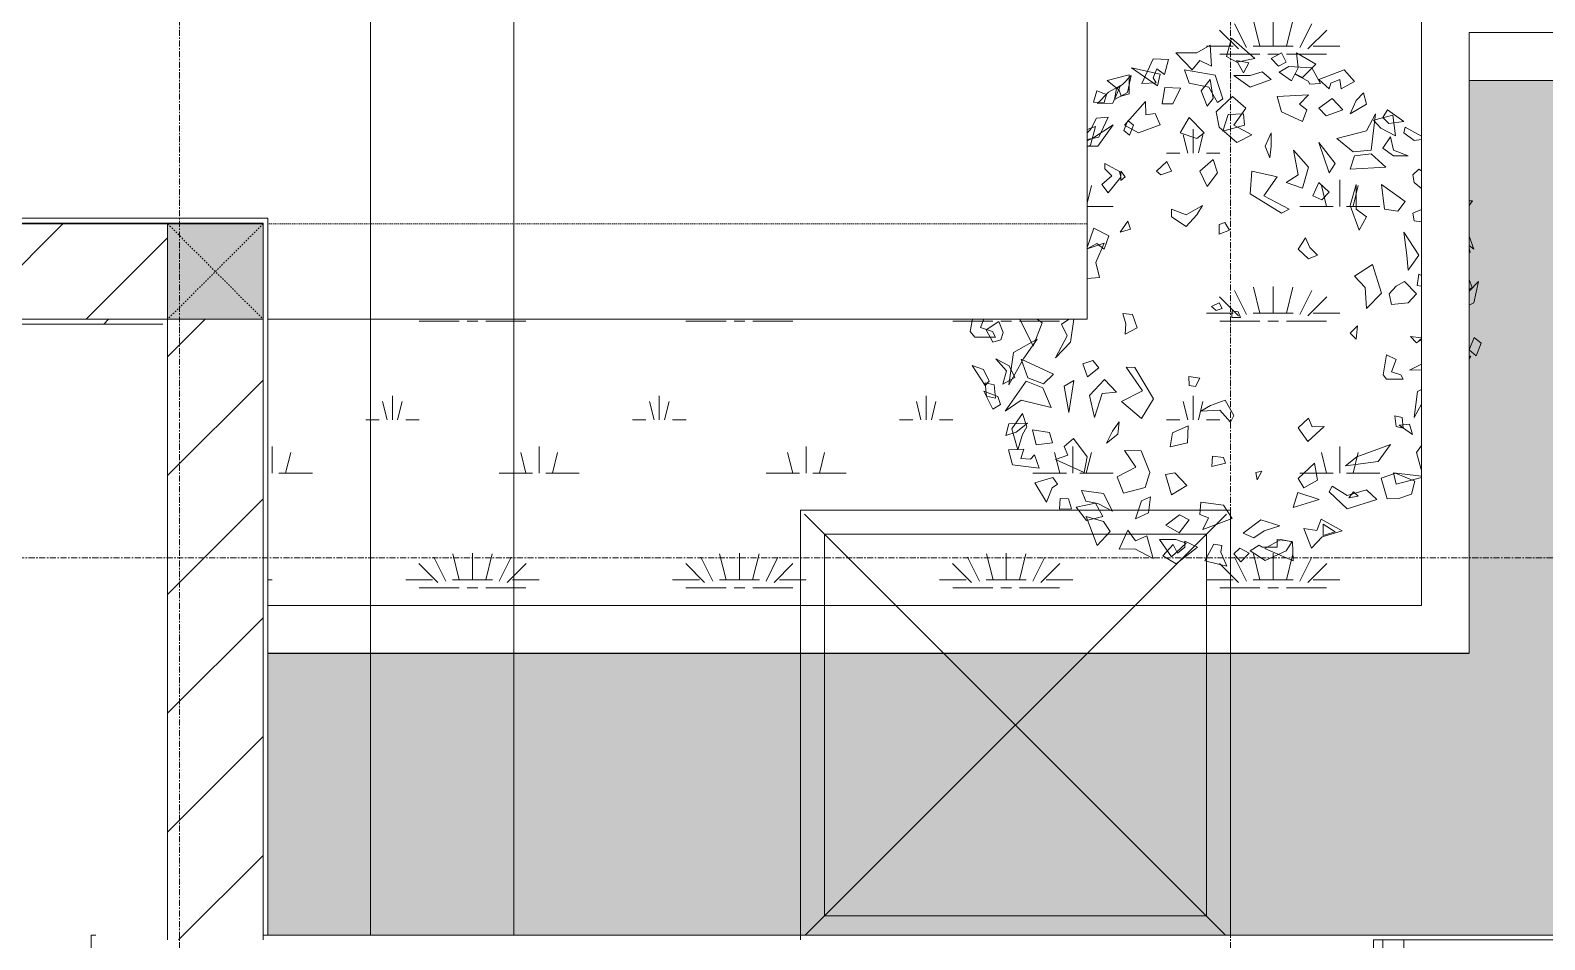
# Model space of a CAD drawing. Header units: millimetres. Extents: x 5357 to 259384, y -16348 to 109893.
# Drawn here: x 52440 to 55611, y 44537 to 46442 of the extents above; entities that cross this region are included whole.
import ezdxf

# ---------------------------------------------------------------- set-up
doc = ezdxf.new("R2010")
doc.units = ezdxf.units.MM
for name, pattern in [('Dash', [6, 3, -3]), ('Grid Line', [22.225, 12.7, -3.175, 3.175, -3.175]), ('IMPORT-Overhead', [3.96875, 2.38125, -1.5875])]:
    doc.linetypes.add(name, pattern=pattern)
for name, color, linetype, lineweight in [('A-AREA-1', 30, 'IMPORT-Overhead', 9), ('A-DETL-GENF', 92, 'Continuous', 9), ('A-DOOR', 31, 'Continuous', 9), ('A-DOOR-FRAM', 31, 'Continuous', 9), ('A-FLOR', 192, 'Continuous', 9), ('A-FLOR-PATT', 8, 'Continuous', 9), ('A-GLAZ', 151, 'Continuous', 9), ('A-WALL', 113, 'Continuous', 9), ('A-WALL-3', 113, 'Continuous', 18), ('A-WALL-PATT', 111, 'Continuous', 9), ('G-IMPT', 8, 'Continuous', 9), ('I-WALL-3', 2, 'Continuous', 18), ('L-PLNT-1', 7, 'Continuous', 9), ('M-EQPM', 50, 'Continuous', 9), ('S-COLS', 52, 'Continuous', 9), ('S-COLS-1', 253, 'Continuous', 5), ('S-COLS-5', 52, 'Continuous', 18), ('S-COLS-6', 52, 'Dash', 9), ('S-COLS-HDLN', 52, 'Dash', 9), ('S-GRID-1', 1, 'Grid Line', 9)]:
    doc.layers.add(name, color=color, linetype=linetype, lineweight=lineweight)
pattern_1 = [(0, (167.64, 11.2), (558.8, 558.8), [83.82, -16.764, 22.352, -16.764, -419.1]), (0, (167.64, 11.2), (558.8, 558.8), [-139.7, 83.82, -335.28]), (0, (139.7, 27.94), (558.8, 558.8), [55.88, -41.91, 83.82, -41.91, -335.28]), (0, (139.7, 27.94), (558.8, 558.8), [-223.52, 55.88, -279.4]), (0, (335.3, 251.46), (558.8, 558.8), [69.85, -27.94, 69.85, -391.16]), (0, (55.9, 363.2), (558.8, 558.8), [27.94, -55.88, 27.94, -447.04]), (90, (111.76, 363.2), (-558.8, 558.8), [50.292, -508.508]), (90, (279.4, 27.94), (-558.8, 558.8), [55.88, -502.92]), (90, (419.1, 251.46), (-558.8, 558.8), [55.88, -502.92]), (45, (352.04, 22.35), (0, 558.7996), [55.88, -734.383]), (135, (206.76, 22.35), (-558.7996, 0), [55.88, -734.383]), (63.435, (335.28, 25.15), (-0.0005, 558.8001), [55.88, -1193.635]), (75.964, (307.34, 27.94), (-0.00237, 558.80038), [55.88, -2248.111]), (75.964, (447.04, 251.46), (-0.00237, 558.80038), [44.704, -2259.287]), (75.964, (122.94, 363.22), (-0.00237, 558.80038), [39.116, -2264.875]), (104.036, (251.46, 27.94), (0.00237, 558.80038), [55.88, -2248.111]), (104.036, (391.16, 251.46), (0.00237, 558.80038), [44.704, -2259.287]), (104.036, (100.58, 363.22), (0.00237, 558.80038), [39.116, -2264.875]), (116.565, (223.52, 25.15), (0.0005, 558.8001), [55.88, -1193.634])]
pattern_2 = [(45, (0, 0), (-124.4508, 124.4508), [])]
pattern_3 = [(45, (0, 0), (-116.6726, 116.6726), [])]

# ---------------------------------------------------------------- blocks, each defined once
blk = doc.blocks.new('1_FAMILY RVT - W01-WxH 1400x1400xmm-389822-TKCS_MB CẢNH QUAN CÂY XANH')
at = {"layer": 'A-GLAZ'}
for p, q in [((248.4, 172.39), (299.2, 197.79)), ((248.4, 172.39), (299.2, 146.99)), ((248.4, 172.39), (451.6, 172.39)), ((-700, 96.19), (-700, -103.81)), ((700, 96.19), (-700, 96.19)), ((-700, 96.19), (-636.5, 96.19)), ((-680.95, 96.19), (-680.95, 7.29)), ((-636.5, 96.19), (-22.225, 96.19)), ((-636.5, 96.19), (-636.5, 51.74)), ((-22.225, 7.29), (-22.225, 96.19)), ((-22.225, 96.19), (22.225, 96.19)), ((22.225, 96.19), (680.95, 96.19)), ((22.225, 96.19), (22.225, 7.29)), ((680.95, 96.19), (700, 96.19)), ((680.95, 96.19), (680.95, 7.29)), ((700, -103.81), (700, 96.19)), ((-636.5, 73.965), (-22.225, 73.965)), ((-636.5, 51.74), (-680.95, 51.74)), ((22.225, 51.74), (-22.225, 51.74)), ((636.5, 51.74), (636.5, 7.29)), ((680.95, 51.74), (636.5, 51.74)), ((-700, 7.29), (-680.95, 7.29)), ((-680.95, 7.29), (-22.225, 7.29)), ((-22.225, 7.29), (22.225, 7.29)), ((22.225, 29.515), (636.5, 29.515)), ((22.225, 7.29), (636.5, 7.29)), ((636.5, 7.29), (700, 7.29)), ((-700, -103.81), (700, -103.81))]:
    blk.add_line(p, q, dxfattribs=at)
blk = doc.blocks.new('CAY BACH TRINH - CAY BACH TRINH_dwg-V416-TKCS_MB CẢNH QUAN CÂY XANH')
at = {"layer": 'G-IMPT'}
for p, q in [((1250, 1107.6), (1144.4, 1165.6)), ((1568.4, 344.6), (1562.5, 375)), ((-937.3, 174), (-855.3, 180.8)), ((1562.5, 92.4), (1623.8, 155.5)), ((-1376.2, -94.9), (-1291, -267.3)), ((1250, -213.6), (1178.5, -205.3)), ((1250, -648.8), (1201.9, -735.1)), ((1250, -1118.7), (1066.5, -1096.3))]:
    blk.add_line(p, q, dxfattribs=at)
at = {"layer": 'G-IMPT', "flags": 128}
for points in [[(-356.8, 1653), (-249.5, 1540.6), (-200.8, 1603), (-122.8, 1565.5), (-132.6, 1703), (-220.3, 1653)], [(7, 1748.5), (-25.3, 1628), (42.9, 1590.5), (159.9, 1615.5)], [(-578.2, 1451.6), (-505.2, 1612.9), (-404, 1608.2), (-430.7, 1510.8), (-481.7, 1548.1), (-505.4, 1489), (-485.8, 1455.6)], [(120.6, 1587.3), (40, 1601.7), (85.5, 1521)], [(335.4, 1653), (267.1, 1615.5), (315.9, 1565.5), (364.6, 1590.5)], [(423.1, 1515.6), (442.6, 1553), (432.8, 1653), (559.6, 1578), (471.8, 1490.6)], [(-715, 1367.8), (-727.8, 1408.1), (-805.4, 1471.9), (-662.7, 1508.5), (-662.9, 1384.6)], [(-648.3, 1503.5), (-672.1, 1391.8), (-757.8, 1346.6), (-745.7, 1419.4), (-706.4, 1443.8)], [(-477.2, 1437.1), (-459.4, 1512.5), (-646.5, 1554.9)], [(-83.1, 1327.5), (-48.3, 1351.5), (-99.1, 1505.6), (-300.6, 1541.6), (-269.5, 1454.4), (-140, 1428.3)], [(23.4, 1503.1), (130.6, 1428.1), (267.1, 1478.1), (208.6, 1528.1), (130.6, 1503.1)], [(532.6, 1553.1), (589.5, 1452.2), (520.3, 1446.4), (508.9, 1466.6), (422.8, 1512.2), (399.4, 1468), (319.1, 1524.7), (382.8, 1561.7)], [(579.1, 1478.1), (744.8, 1540.6), (813, 1465.6), (725.3, 1415.6), (715.5, 1478.1), (657, 1453.1), (647.3, 1415.6)], [(-874.3, 1403), (-896, 1328.2), (-826.2, 1327.3), (-809.4, 1379.4)], [(-870.2, 1319.8), (-769.2, 1323), (-719.4, 1438), (-797.6, 1394.5)], [(-427.8, 1425.2), (-445.7, 1319), (-375.9, 1318.1), (-326.6, 1420.5)], [(-132.6, 1478.1), (-191, 1403.1), (-152, 1303.1), (-113.1, 1353.1)], [(871.5, 1390.6), (822.8, 1340.6), (783.8, 1253.1), (891, 1315.6)], [(-555.8, 1332.6), (-691.7, 1179), (-600.3, 1129), (-459.7, 1181.3), (-492, 1255), (-553, 1247.1)], [(13.7, 1365.6), (-93.6, 1265.6), (-74.1, 1165.6), (42.9, 1065.7), (140.4, 1115.7), (23.4, 1178.1), (101.4, 1290.6)], [(510.8, 1378.1), (306.1, 1365.6), (335.4, 1265.6), (471.8, 1203.1), (501.1, 1278.1), (452.3, 1315.6)], [(666.8, 1353.1), (579.1, 1290.6), (627.8, 1240.6), (735, 1278.1)], [(-697, 1144.7), (-671.1, 1210.2), (-634.5, 1179.5), (-660.3, 1114)], [(-269, 1228.1), (-327.5, 1128.2), (-220.3, 1090.7), (-171.5, 1128.2)], [(-49.8, 1140.2), (91.7, 1178.4), (86.5, 1251.9), (-14.5, 1248.7)], [(696, 1090.7), (891, 1140.6), (949.5, 1253.1), (920.2, 1015.7), (803.3, 1003.2)], [(1063.7, 1243.7), (1080, 1107.8), (985.3, 1158), (936.6, 1212)], [(1027.5, 1278.1), (998.2, 1228.1), (1037.2, 1190.6), (1134.7, 1203.1)], [(267.1, 1128.2), (228.1, 1040.7), (257.4, 965.7), (267.1, 1040.7)], [(1047, 1103.2), (998.2, 1028.2), (1066.5, 978.2), (1163.9, 978.2), (1066.5, 1015.7)], [(413.3, 1015.7), (442.6, 853.2), (364.6, 803.2), (471.8, 765.7), (510.8, 903.2)], [(647.3, 865.7), (579.1, 1065.7), (686.3, 928.2)], [(-840.2, 790.7), (-799.1, 735), (-717.6, 839), (-724.3, 876.4), (-820.8, 927.5), (-821, 893.7), (-775.2, 846.8)], [(-415.2, 940.7), (-483.5, 878.2), (-454.2, 853.2), (-386, 878.2)], [(-113.1, 953.2), (-200.8, 878.2), (-152, 778.2), (-83.8, 865.7)], [(813, 978.2), (783.8, 890.7), (1017.7, 903.2), (920.2, 990.7)], [(-717.4, 878.2), (-717.4, 815.7), (-688.2, 840.7)], [(140.4, 878.2), (130.6, 728.2), (335.4, 603.3), (384.1, 628.3), (218.4, 715.8), (306.1, 840.7)], [(579.1, 803.2), (540.1, 715.8), (598.5, 690.8), (647.3, 740.7)], [(822.8, 790.7), (783.8, 653.3), (842.2, 490.8), (891, 578.3), (822.8, 628.3)], [(988.5, 790.7), (1008, 628.3), (1095.7, 615.8), (1144.4, 678.3)], [(-220.3, 590.8), (-288.5, 515.8), (-386, 578.3), (-386, 628.3), (-288.5, 590.8), (-181.3, 653.3)], [(-720.6, 477.1), (-654.1, 498.5), (-671, 549.9)], [(-74.1, 528.3), (-35.1, 540.8), (-5.8, 490.8), (-74.1, 465.8)], [(491.3, 440.8), (442.6, 365.8), (510.8, 303.4), (569.3, 328.3), (520.6, 378.3)], [(1134.7, 478.3), (1232.2, 328.3), (1163.9, 228.4), (1154.2, 328.3)], [(813, 190.9), (881.2, 115.9), (891, -21.6), (988.5, 78.4), (930, 265.9)], [(1084.9, 124.6), (1139.5, 154.6), (1217.5, 74.7), (1162.9, 14.7), (1053.7, 4.7), (1038.1, 74.7)], [(-74.1, 15.9), (-122.8, -9.1), (-93.6, -34.1), (-54.6, -21.6)], [(-687.9, -190.5), (-609.7, -147.1), (-640.8, -59.9), (-704.2, -54.7), (-684.5, -121.6)], [(10.6, -79.5), (65.3, -80.2), (51.2, -44.4), (10.9, -37.2)], [(-1514.7, -106.5), (-1486.4, -178), (-1501.1, -226.8), (-1553.1, -241.7), (-1598.7, -161)], [(832.5, -134), (783.8, -184), (822.8, -221.5)], [(-1448.5, -521.4), (-1419.3, -309), (-1263.3, -221.5), (-1351, -346.5)], [(1562.9, -293), (1595.2, -211.1), (1641.1, -249.5), (1608.8, -331.4)], [(-1604.2, -525.7), (-1578, -497.1), (-1615, -421), (-1689.7, -395.6)], [(-1488.8, -516.1), (-1410.7, -472.6), (-1447.6, -396.5), (-1533.7, -350.9), (-1465.1, -429.6)], [(-1223.6, -515), (-1156.8, -451.4), (-1369.4, -353), (-1324.2, -475.9)], [(-935, -469.8), (-859.6, -410.8), (-899.6, -361.3), (-966, -382.7)], [(1084.9, -355.2), (1022.5, -325.2), (999.2, -455.2), (1022.5, -485.2), (1131.7, -485.2), (1116.1, -455.2), (1053.7, -435.2)], [(-1024.5, -493.1), (-1057.7, -701.8), (-1088.2, -530.1)], [(-887.9, -735.1), (-837.7, -577.9), (-745.4, -570.1), (-822.6, -486.9), (-921.4, -590.1)], [(-582.3, -741.3), (-503.5, -613.3), (-626, -407.1), (-680.8, -406.4), (-575.2, -561.2), (-711.2, -630.6)], [(-229.1, -532.3), (-269.4, -525.1), (-271.9, -467.3), (-199.9, -477.1)], [(-1553.4, -679.8), (-1504.2, -649.3), (-1521.1, -598), (-1613.1, -563.4)], [(-1546, -521.4), (-1536.3, -608.9), (-1594.7, -596.4), (-1604.5, -509)], [(-1172.8, -669.2), (-1368.5, -622.2), (-1472.8, -694.2), (-1335.9, -498), (-1226.6, -541.7)], [(-129.1, -655.9), (-33.7, -621.6), (23.2, -722.4), (-0.1, -766.6), (-68.8, -687.9), (-192.8, -692.9)], [(-1468.2, -852.2), (-1401.7, -830.8), (-1326.3, -771.7), (-1450.3, -776.8)], [(-1390, -946.3), (-1429, -808.9), (-1360.8, -708.9), (-1331.6, -796.4), (-1360.8, -846.4)], [(-811.2, -902.9), (-735.8, -843.8), (-726.6, -763.9), (-770.3, -825.6)], [(-393.4, -926.1), (-280.8, -900.9), (-277.1, -789.7), (-378.3, -835.1)], [(613.7, -794.5), (506.3, -893.2), (443.6, -803.5), (510.3, -739.8), (535.9, -795.8)], [(1123.9, -735.1), (1131.7, -805.1), (1084.9, -795.1), (1077.1, -725.2)], [(1192.8, -846.5), (1173.1, -779.5), (1103.9, -785.3)], [(-1269.7, -914.8), (-1162.9, -900.6), (-1182.6, -833.6), (-1294.9, -816.6)], [(-1143.5, -1009.9), (-956.8, -1094.6), (-935.8, -992.5), (-1027.2, -873.5), (-1088.2, -926), (-1062.6, -982)], [(-1250.6, -1066.3), (-1426.3, -1044), (-1451.5, -945.8), (-1350.6, -942.7), (-1371.2, -1002.5), (-1307.8, -1007.7), (-1281.7, -979.2)], [(-698.3, -1231.3), (-556.7, -1193.1), (-527.2, -1095.7), (-583.8, -952.6), (-693.4, -951.2), (-619.2, -1061.1), (-740.7, -1124)], [(-120.4, -1056.4), (-30.9, -1033.1), (-45.1, -997.3), (-117.1, -987.5)], [(1048.2, -911.4), (966.7, -1023.7), (753.1, -1052.1), (828.5, -993)], [(175.9, -1142.5), (205.1, -1087.3), (167.6, -1095.7)], [(549.8, -1033.8), (442.6, -1133.8), (481.6, -1196.3), (569.3, -1146.3)], [(-1130.3, -1172.4), (-1165.1, -1196.4), (-1203.2, -1289.3), (-1280.1, -1163.8), (-1161.7, -1127.5)], [(-384.1, -1242.1), (-285.7, -1181.1), (-362.9, -1097.8), (-423.5, -1108.1)], [(666.8, -1183.8), (647.3, -1221.3), (764.3, -1333.8), (959.2, -1271.3), (891, -1208.8), (764.3, -1246.3)], [(1103.3, -1265.7), (1025.5, -1266.9), (986.1, -1133), (1081.4, -1098.6), (1207.9, -1151.4), (1184.2, -1237.8)], [(-1117, -1334.9), (-1039.2, -1333.7), (-1058.9, -1266.7), (-1113.7, -1266)], [(-771.2, -1348.3), (-830.9, -1231.9), (-974.9, -1212.2), (-946.6, -1283.7), (-866, -1298.1)], [(-621.6, -1399.1), (-534.9, -1360.2), (-522.6, -1253.6), (-580.4, -1279.6)], [(411, -1323.5), (581.4, -1272.3), (440.5, -1226)], [(774.7, -1261.5), (835.3, -1251.1), (806.7, -1221.8)], [(-883.1, -1296.3), (-1009.9, -1321.3), (-941.6, -1408.7), (-834.4, -1383.7)], [(-871.5, -1572.9), (-786.6, -1481.5), (-829.3, -1416.5), (-944.4, -1383.9)], [(-335.9, -1490.6), (-270.5, -1405), (-331.8, -1371.6), (-423.2, -1439)], [(-179.5, -1468.6), (12.5, -1396.4), (-44.9, -1309.4), (-193.7, -1289.9), (-199.6, -1370.1), (-142, -1391.6)], [(-505.3, -1658.7), (-547.5, -1509.1), (-619.8, -1541.5), (-671.2, -1471.9), (-726.9, -1598), (-625.9, -1594.8)], [(323.1, -1444.6), (198.5, -1404.5), (82.8, -1492.4), (153.4, -1523), (220.6, -1476.1)], [(730.5, -1476.1), (595, -1400.1), (566.8, -1474.2), (481.2, -1461.3), (531, -1589.8), (600.1, -1516.2)], [(608.3, -1508.7), (686.3, -1483.7), (608.3, -1433.7)], [(-386, -1646.2), (-464, -1533.7), (-356.8, -1533.7), (-288.5, -1558.7)], [(-215.3, -1584.2), (-355.3, -1692.7), (-442.6, -1641.1), (-373.4, -1567.5), (-345.7, -1624.3), (-297.2, -1583.2), (-298.9, -1544.5)], [(-55.2, -1574.1), (-62.8, -1615.7), (-24.1, -1708.4), (-167.3, -1674), (-109.2, -1564.6)], [(228.1, -1671.2), (130.6, -1608.7), (189.1, -1571.2), (208.6, -1583.7), (306.1, -1583.7), (306.1, -1533.7), (403.6, -1546.2), (364.6, -1608.7)], [(411, -1674.4), (406.4, -1549.7), (330.2, -1533.9), (225.7, -1592.2)], [(69.1, -1679.7), (123.3, -1623.8), (62, -1590.4), (22.7, -1628.6)]]:
    blk.add_lwpolyline(points, close=True, dxfattribs=at)
for points in [[(-937.3, 1085.5), (-860, 1099.1), (-798.8, 1231), (-875.5, 1225), (-913, 1152.2), (-937.3, 1127.9)], [(-765.9, 1181.2), (-866.1, 1041.9), (-937.3, 1040.2)], [(-937.3, 1075.1), (-900.3, 1094), (-765.9, 1181.2)], [(-937.3, 1039.3), (-915.4, 1046.8), (-882.8, 1171), (-937.3, 1151.3)], [(1144.4, 1165.6), (1134.7, 1128.2), (1202.9, 1078.2), (1250, 1085.7)], [(1250, 763), (1202.9, 803.2), (1193.2, 853.2), (1232.2, 890.7), (1250, 879.3)], [(1250, 627.6), (1193.2, 603.3), (1202.9, 553.3), (1250, 545.7)], [(1562.5, 651.9), (1583.3, 683.9), (1562.5, 682.5)], [(-937.3, 378.1), (-892.9, 503.3), (-795.4, 453.3), (-824.7, 365.8), (-873.4, 403.3), (-937.3, 368.2)], [(-855.3, 180.8), (-880.5, 279), (-824.9, 405.1), (-937.3, 368.9)], [(1562.5, 391.8), (1592.8, 365.8), (1562.5, 451.4)], [(1250, 124), (1222.4, 128.4), (1232.2, 203.4), (1250, 194.8)], [(1562.5, 100.1), (1583.1, 115.9), (1562.5, 168.7)], [(1623.8, 155.5), (1594, 15.8), (1562.5, -0.8)], [(-1687.7, -92), (-1702, -171.5), (-1672.7, -209), (-1536.3, -209), (-1555.8, -171.5), (-1633.7, -146.5), (-1612.5, -92)], [(-1291, -267.3), (-1232.2, -114.6), (-1263.3, -92)], [(-1144.5, -344.8), (-1045.7, -241.5), (-1024.5, -92)], [(-1054.4, -92), (-1105.4, -125.1), (-1068.5, -201.2), (-1144.5, -344.8)], [(1178.5, -205.3), (1217.5, -245.3), (1250, -224.4)], [(1250, -226.4), (1232.2, -234), (1250, -217.4)], [(1250, -424), (1172.8, -425.9), (1250, -386.4)], [(1562.5, -350.7), (1573.3, -334), (1562.5, -336)], [(1201.9, -735.1), (1225.3, -565.2), (1250, -551.3)], [(1248.7, -1075.1), (1217.5, -965.1), (1250, -917.5)], [(1066.5, -1096.3), (1085.9, -1171.3), (1250, -1127)]]:
    blk.add_lwpolyline(points, dxfattribs=at)
blk = doc.blocks.new('CAY BACH TRINH - CAY BACH TRINH-V417-TKCS_MB CẢNH QUAN CÂY XANH')
at = {"xscale": 0.3200000000000001, "yscale": 0.3200000000000001, "zscale": 0.3200000000000001}
blk.add_blockref('CAY BACH TRINH - CAY BACH TRINH_dwg-V416-TKCS_MB CẢNH QUAN CÂY XANH', (0, 0), dxfattribs=at)
blk = doc.blocks.new('TKTC_NAP THAM BE NUOC NGAM_260130 - TKTC_XREF_260130_NAP THAM BE NUOC NGAM_dwg-4013458-TKCS_MB CẢNH QUAN CÂY XANH')
at = {"layer": 'G-IMPT'}
for p, q in [((-150009, 148879.7), (-150009, 140124.7)), ((-149709, 148879.7), (-149709, 140124.7)), ((-149100.7, 141006.3), (-148219, 140124.7)), ((-148217.4, 141006.3), (-149099, 140124.7))]:
    blk.add_line(p, q, dxfattribs=at)
at = {"layer": 'G-IMPT', "flags": 128}
blk.add_lwpolyline([(-148209, 140124.7), (-148209, 141014.7), (-149109, 141014.7), (-149109, 140124.7)], dxfattribs=at)
blk.add_lwpolyline([(-149059, 140164.7), (-148259, 140164.7), (-148259, 140964.7), (-149059, 140964.7)], close=True, dxfattribs=at)
blk = doc.blocks.new('TKTC_NAP THAM BE NUOC NGAM_260130 - NẮP THĂM BỂ NƯỚC NGẦM-2336355-TKCS_MB CẢNH QUAN CÂY XANH')
blk.add_blockref('TKTC_NAP THAM BE NUOC NGAM_260130 - TKTC_XREF_260130_NAP THAM BE NUOC NGAM_dwg-4013458-TKCS_MB CẢNH QUAN CÂY XANH', (150009, -139814.7))
blk = doc.blocks.new('FD_07 - DIG_01-1800x2200-CỬA ĐI 2 CÁNH 2-2150742-TKCS_MB CẢNH QUAN CÂY XANH')
at = {"layer": 'A-DETL-GENF'}
for p, q in [((-860, 960), (-860, 100)), ((-820, 960), (-860, 960)), ((-820, 100), (-820, 960)), ((820, 100), (820, 960)), ((820, 960), (860, 960)), ((860, 960), (860, 100)), ((-860, 100), (-820, 100)), ((860, 100), (820, 100)), ((-835, -960), (-835, -100)), ((-835, -100), (-795, -100)), ((-795, -100), (-795, -960)), ((835, -100), (795, -100)), ((795, -100), (795, -960)), ((835, -960), (835, -100)), ((-795, -960), (-835, -960)), ((795, -960), (835, -960))]:
    blk.add_line(p, q, dxfattribs=at)
for centre, start, end in [((-860, 100), 0, 87.3341), ((860, 100), 92.6659, 180), ((-835, -100), 272.6659, 360), ((835, -100), 180, 267.3341)]:
    blk.add_arc(centre, 860, start, end, dxfattribs=at)
at = {"layer": 'A-DOOR'}
for p, q in [((-860, 100), (860, 100)), ((850, -100), (-850, -100))]:
    blk.add_line(p, q, dxfattribs=at)
at = {"layer": 'A-DOOR-FRAM'}
for p, q in [((-860, 100), (-900, 100)), ((-900, 100), (-900, -100)), ((-860, 60), (-860, 100)), ((900, 100), (860, 100)), ((860, 100), (860, 60)), ((900, -100), (900, 100)), ((-850, 60), (-860, 60)), ((-850, -100), (-850, 60)), ((860, 60), (850, 60)), ((850, 60), (850, -100)), ((-900, -100), (-850, -100)), ((850, -100), (900, -100))]:
    blk.add_line(p, q, dxfattribs=at)
blk = doc.blocks.new('G1_SOF - BO TRU - 200x200-3050151-TKCS_MB CẢNH QUAN CÂY XANH')
at = {"layer": 'S-COLS-HDLN'}
for p, q in [((-100, 100), (100, -100)), ((100, 100), (-100, -100))]:
    blk.add_line(p, q, dxfattribs=at)

msp = doc.modelspace()

# ---------------------------------------------------------------- hatches: boundary and pattern name
at = {"layer": 'A-FLOR-PATT'}
h = msp.add_hatch(dxfattribs=at)
h.set_pattern_fill('FP_23', color=256, style=0, pattern_type=2)
h.set_pattern_definition(pattern_1)
h.paths.add_polyline_path([(54896.9, 45237.4), (55352.6, 45237.4), (55352.6, 47486.3), (54652.6, 47486.3), (54652.6, 45836.9), (52937.6, 45836.9), (52937.6, 45237.4), (54652.6, 45237.4)])
h = msp.add_hatch(dxfattribs=at)
h.set_pattern_fill('FP_23', color=256, style=0, pattern_type=2)
h.set_pattern_definition(pattern_1)
h.paths.add_polyline_path([(65842.6, 44546.9), (65842.6, 45747.4), (72462.6, 45747.4), (72462.6, 45737.4), (72452.6, 45736.9), (72452.6, 45637.4), (72462.6, 45637.4), (72463.1, 44547.4), (75827.6, 44547.4), (75827.6, 46337.4), (55452.6, 46337.4), (55452.6, 45136.9), (52937.6, 45136.9), (52937.6, 44546.9), (57642.6, 44546.9), (57642.6, 45747.4), (61137.5, 45747.4), (61137.5, 45737.4), (61137.5, 45735.3), (61137.5, 44546.9), (65813.1, 44546.9)])
h.paths.add_polyline_path([(65852.1, 44537.4), (65852.6, 44537.4), (65842.6, 44546.9)])
h.paths.add_polyline_path([(60927.6, 45735.3), (60927.5, 45737.4), (60927.5, 45735.3)])
at = {"layer": 'A-WALL-PATT'}
h = msp.add_hatch(dxfattribs=at)
h.set_pattern_fill('FP_1', color=256, style=0, pattern_type=2)
h.set_pattern_definition(pattern_2)
h.paths.add_polyline_path([(52727.6, 45836.9), (52727.6, 46036.9), (48852.6, 46036.9), (48852.6, 45836.9), (52717.6, 45836.9)])
h.paths.add_polyline_path([(44652.6, 45836.9), (45352.6, 45836.9), (45352.6, 46036.9), (44652.6, 46036.9)])
h.paths.add_polyline_path([(48652.6, 45836.9), (48652.6, 46036.9), (47052.6, 46036.9), (47052.6, 45836.9)])
h = msp.add_hatch(dxfattribs=at)
h.set_pattern_fill('FP_41', color=256, style=0, pattern_type=2)
h.set_pattern_definition(pattern_3)
h.paths.add_polyline_path([(52717.6, 45826.9), (52717.6, 45836.9), (47052.6, 45836.9), (47055.1, 45826.9), (51353.6, 45826.9)])
h.paths.add_polyline_path([(45350.1, 45826.9), (45352.6, 45826.9), (45352.6, 45836.9), (44662.6, 45836.9), (44662.6, 45826.9)])
h = msp.add_hatch(dxfattribs=at)
h.set_pattern_fill('FP_1', color=256, style=0, pattern_type=2)
h.set_pattern_definition(pattern_2)
h.paths.add_polyline_path([(52927.6, 44536.9), (52927.6, 45836.9), (52727.6, 45836.9), (52727.6, 44536.9)])
h = msp.add_hatch(dxfattribs=at)
h.set_pattern_fill('FP_41', color=256, style=0, pattern_type=2)
h.set_pattern_definition(pattern_3)
h.paths.add_polyline_path([(52577.6, 43836.9), (52577.6, 44546.9), (52567.6, 44546.9), (52567.6, 43836.9)])
at = {"layer": 'S-COLS-1'}
msp.add_hatch(color=256, dxfattribs=at).paths.add_polyline_path([(52727.6, 45836.9), (52927.6, 45836.9), (52927.6, 46036.9), (52727.6, 46036.9)])

# ---------------------------------------------------------------- linework, layer by layer
at = {"layer": 'A-AREA-1'}
for q in [(54652.6, 47586.7), (52937.6, 46036.9)]:
    msp.add_line((54652.6, 46036.9), q, dxfattribs=at)
at = {"layer": 'A-FLOR'}
for p, q in [((54652.6, 45836.9), (54652.6, 47586.7)), ((52937.6, 45836.9), (54652.6, 45836.9)), ((55452.6, 45136.9), (52937.6, 45136.9))]:
    msp.add_line(p, q, dxfattribs=at)
at = {"layer": 'A-WALL'}
for p, q in [((55352.6, 45237.4), (55352.6, 47486.3)), ((55452.6, 46437.4), (55452.6, 45137.4)), ((75937.6, 46437.4), (55452.6, 46437.4)), ((75827.6, 46337.4), (55452.6, 46337.4)), ((52727.6, 45836.9), (52727.6, 46036.9)), ((48852.6, 45836.9), (52717.6, 45836.9)), ((52927.6, 45836.9), (52727.6, 45836.9)), ((52937.6, 45237.4), (55352.6, 45237.4)), ((55452.6, 45137.4), (52937.6, 45137.4)), ((52937.6, 44546.9), (54052.6, 44546.9))]:
    msp.add_line(p, q, dxfattribs=at)
at = {"layer": 'A-WALL-3'}
for p, q in [((52937.6, 46048.6), (51662.5, 46048.6)), ((52937.6, 44546.9), (52937.6, 46048.6)), ((51652.5, 46038.6), (52927.6, 46038.6)), ((52727.6, 46036.9), (51652.5, 46036.9)), ((52927.6, 46038.6), (52927.6, 44536.9)), ((52717.6, 45836.9), (52727.6, 45836.9)), ((52727.6, 45836.9), (52727.6, 44536.9)), ((52927.6, 44546.9), (52937.6, 44546.9)), ((57642.6, 44546.9), (54052.6, 44546.9)), ((54052.6, 44546.9), (54052.6, 44536.9))]:
    msp.add_line(p, q, dxfattribs=at)
at = {"layer": 'I-WALL-3'}
for p, q in [((47052.6, 45826.9), (52717.6, 45826.9)), ((52577.6, 44546.9), (52567.6, 44546.9)), ((52567.6, 44546.9), (52567.6, 43836.9))]:
    msp.add_line(p, q, dxfattribs=at)
at = {"layer": 'S-COLS'}
for p, q in [((52727.6, 46036.9), (52727.6, 45836.9)), ((52727.6, 45836.9), (52927.6, 45836.9))]:
    msp.add_line(p, q, dxfattribs=at)
at = {"layer": 'S-COLS-5'}
for p, q in [((52927.6, 46036.9), (52727.6, 46036.9)), ((52927.6, 45836.9), (52927.6, 46036.9))]:
    msp.add_line(p, q, dxfattribs=at)
at = {"layer": 'S-GRID-1'}
for p, q in [((52752.6, 20960.6), (52752.6, 80482.7)), ((54952.6, 20960.6), (54952.6, 80482.7)), ((127525.3, 45336.9), (32145.8, 45336.9))]:
    msp.add_line(p, q, dxfattribs=at)

# ---------------------------------------------------------------- block references
at = {"layer": 'A-DOOR', "rotation": 89.99999999999993}
msp.add_blockref('FD_07 - DIG_01-1800x2200-CỬA ĐI 2 CÁNH 2-2150742-TKCS_MB CẢNH QUAN CÂY XANH', (51552.5, 47314.6), dxfattribs=at)
at = {"layer": 'A-GLAZ'}
msp.add_blockref('1_FAMILY RVT - W01-WxH 1400x1400xmm-389822-TKCS_MB CẢNH QUAN CÂY XANH', (55952.6, 44440.7), dxfattribs=at)
at = {"layer": 'L-PLNT-1'}
msp.add_blockref('CAY BACH TRINH - CAY BACH TRINH-V417-TKCS_MB CẢNH QUAN CÂY XANH', (54952.6, 45866.4), dxfattribs=at)
at = {"layer": 'M-EQPM'}
msp.add_blockref('TKTC_NAP THAM BE NUOC NGAM_260130 - NẮP THĂM BỂ NƯỚC NGẦM-2336355-TKCS_MB CẢNH QUAN CÂY XANH', (53152.6, 44236.9), dxfattribs=at)
at = {"layer": 'S-COLS-6'}
msp.add_blockref('G1_SOF - BO TRU - 200x200-3050151-TKCS_MB CẢNH QUAN CÂY XANH', (52827.6, 45936.9), dxfattribs=at)

doc.saveas('drawing.dxf')
